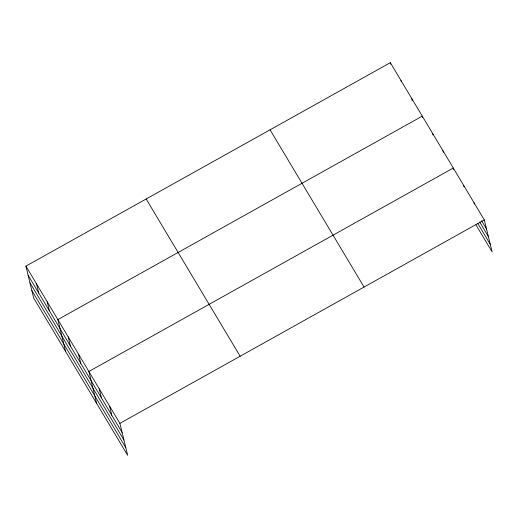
<?xml version="1.0" encoding="UTF-8"?>
<svg xmlns="http://www.w3.org/2000/svg" width="518" height="518" viewBox="0 0 518 518"><rect width="100%" height="100%" fill="white"/><g stroke="black" fill="none" stroke-linecap="round" stroke-linejoin="round"><path stroke-width="0.78" d="M25.9 266.129L119.885 423.374L127.668 455.322L33.689 298.077L25.9 266.129L390.332 62.678L484.311 219.923L492.1 251.871L475.971 224.883M119.885 423.374L484.311 219.923M481.572 220.739L486.538 229.04M479.687 222.047L488.37 236.577M477.855 223.582L490.261 244.334M270.066 129.817L364.05 287.063M146.16 198.99L240.145 356.235M28.121 275.246L122.106 432.491M29.96 282.783L123.938 440.028M31.851 290.54L125.835 447.785M473.976 202.629L474.346 204.15M463.636 185.334L464.005 186.849M453.671 169.554L453.302 168.033L88.869 371.484L96.652 403.431M442.961 150.738L443.33 152.26M432.621 133.443L432.996 134.958M422.656 117.664L422.287 116.142L57.854 319.593L65.644 351.541M411.635 98.323L412.192 100.602M400.984 80.504L401.353 82.019M390.332 62.678L390.701 64.2M109.544 406.08L111.765 415.196M99.203 388.778L101.431 397.902M78.529 354.189L80.75 363.306M68.195 336.888L70.416 346.011M47.203 301.774L49.424 310.891M36.551 283.955L38.772 293.071"/></g></svg>
